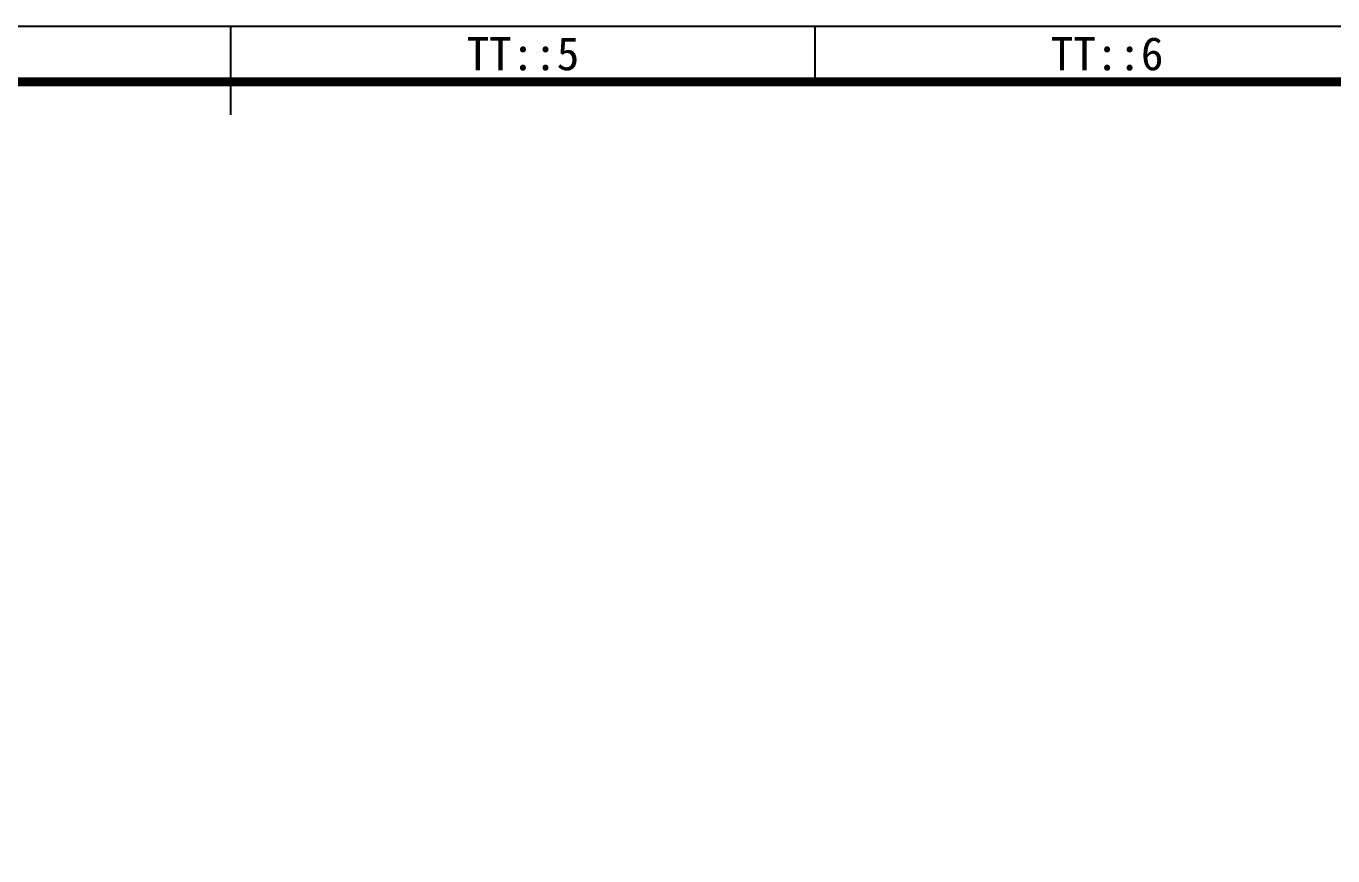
# Model space of a CAD drawing. Header units: millimetres. Extents: x 21 to 525, y 64 to 363.
# Drawn here: x 282.5 to 400.8, y 288 to 363.1 of the extents above; entities that cross this region are included whole.
import ezdxf
from ezdxf.enums import TextEntityAlignment as Align

# ---------------------------------------------------------------- set-up
doc = ezdxf.new("R2010")
doc.units = ezdxf.units.MM
doc.layers.add('图框', color=3, linetype='Continuous')
doc.styles.get("Standard").update_dxf_attribs({"font": 'SimSun.ttf'})

# ---------------------------------------------------------------- blocks, each defined once
blk = doc.blocks.new('*U41')
at = {"layer": '图框'}
for p, q in [((226.59, 291.21), (226.59, 299.25)), ((279.49, 294.21), (279.49, 299.25))]:
    blk.add_line(p, q, dxfattribs=at)
blk.add_lwpolyline([(15, 299.25), (438.18, 299.25), (438.18, 0), (15, 0), (15, 299.25)], dxfattribs=at)
at = {"layer": '图框', "const_width": 0.806}
blk.add_lwpolyline([(40.19, 5.04), (433.14, 5.04), (433.14, 294.21), (40.19, 294.21), (40.19, 5.04)], dxfattribs=at)
at = {"layer": '图框'}
for s, p in [('TT::5', (253.04, 296.73)), ('TT::6', (305.94, 296.73))]:
    blk.add_text(s, height=3, dxfattribs=at).set_placement(p, align=Align.MIDDLE)

msp = doc.modelspace()

# ---------------------------------------------------------------- block references
at = {"layer": '图框'}
msp.add_blockref('*U41', (74.42, 63.86), dxfattribs=at)

doc.saveas('drawing.dxf')
